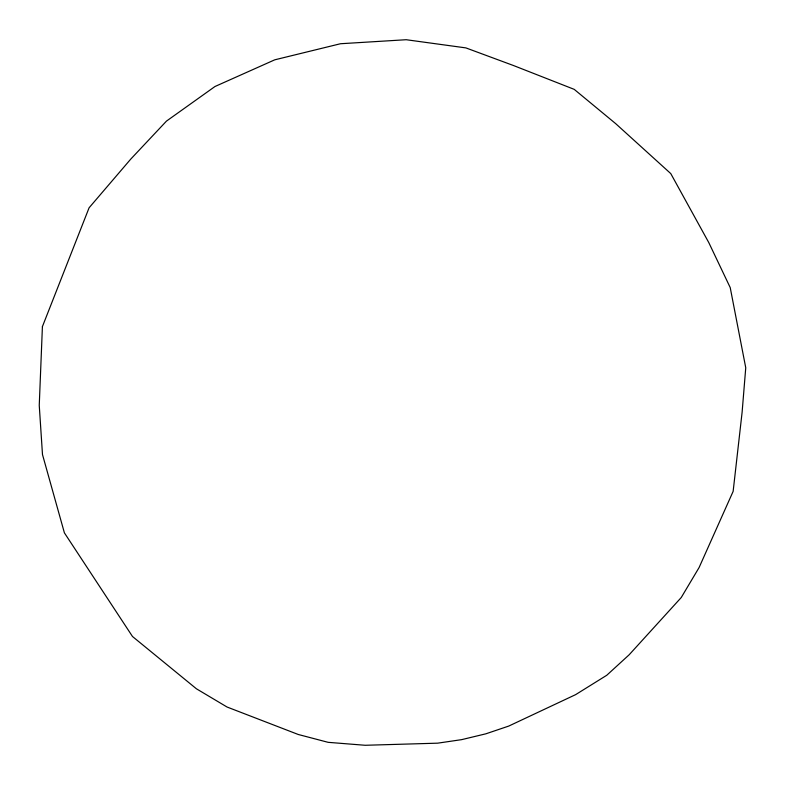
<?xml version="1.0" encoding="UTF-8"?>
<svg xmlns="http://www.w3.org/2000/svg" width="785" height="785" viewBox="0 0 785 785"><rect width="100%" height="100%" fill="white"/><g stroke="black" fill="none" stroke-linecap="round" stroke-linejoin="round"><path stroke-width="1.18" d="M42.41 326.599L39.25 405.384L42.488 454.564L64.399 532.858L132.488 636.488L196.417 688.788L227.051 707.02L298.251 734.485L328.159 742.335L365.211 745.279L437.657 743.169L461.678 739.637L485.856 733.818L508.739 726.076L575.65 694.627L606.776 675.257L629.138 654.798L681.243 597.522L699.101 567.526L733.141 491.361L742.11 412.253L745.75 367.763L730.217 287.585L708.806 242.624L670.763 173.583L615.725 123.677L574.208 89.353L513.586 65.567L465.868 47.895L406.198 39.721L340.513 43.734L274.74 59.827L214.982 86.507L166.469 121.106L130.742 159.119L89.088 207.799L42.41 326.599"/></g></svg>
